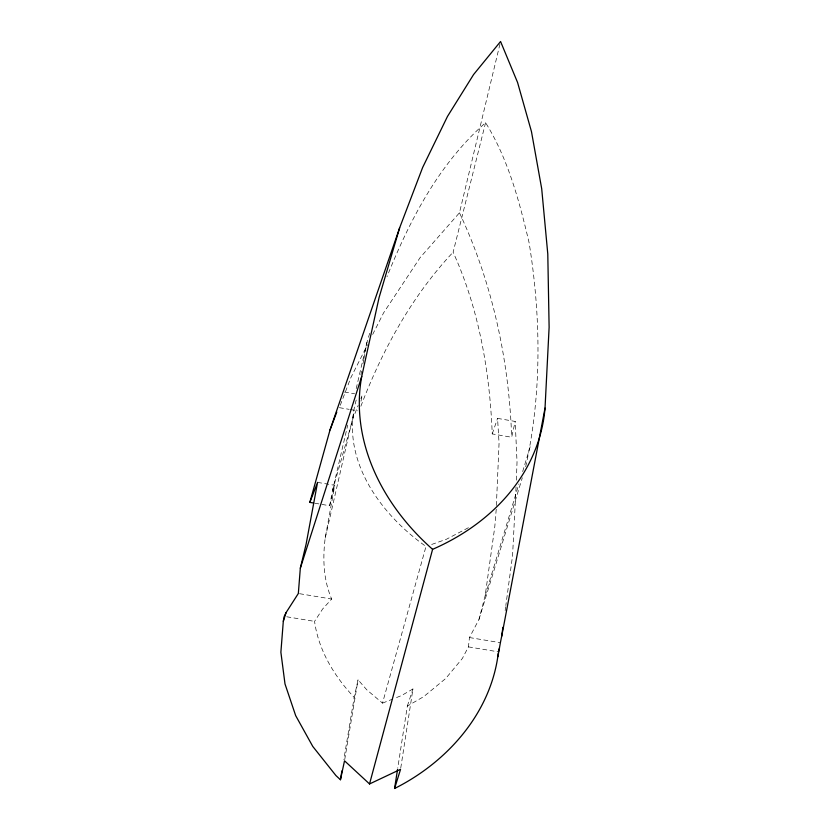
<?xml version="1.0" encoding="UTF-8"?>
<svg xmlns="http://www.w3.org/2000/svg" width="830" height="830" viewBox="0 0 830 830"><rect width="100%" height="100%" fill="white"/><g stroke="black" fill="none" stroke-linecap="round" stroke-linejoin="round"><path stroke-width="0.62" stroke-dasharray="4.15 3.11" d="M496.226 509.278L494.773 526.936L485.166 595.701L478.993 619.408L469.458 637.554L468.431 646.881L462.362 658.46L445.7 678.504L423.715 696.629L407.343 706.091L397.726 768.217M496.382 505.501L499.058 443.22L497.575 418.393L515.191 421.433L517.028 461.988L516.302 481.898M516.063 487.002L512.577 555.519L505.833 605.516M356.215 400.008C339.646 458.523 380.213 514.278 425.998 546.451L382.506 703.124L366.829 689.855L358.041 679.791L354.202 697.397L343.827 759.481M317.568 482.386L334.76 485.301L325.184 538.151C322.611 558.569 323.378 579.911 331.678 599.042L322.631 609.002L314.57 621.38C318.461 650.274 334.449 676.46 354.202 697.397M525.691 466.719C541.938 393.534 541.025 316.469 529.084 242.651C519.31 201.254 508.271 159.132 485.581 122.695C439.122 163.583 409.719 220.012 386.998 276.732M505.148 610.652L505.667 606.803M400.755 768.03L412.946 688.973L401.513 695.55L393.845 698.642M344.73 759.543L358.041 679.791M314.798 503.219L329.666 505.729L332.581 490.271L347.749 425.022M360.905 374.88L361.6 371.114M363.011 363.571L363.706 359.805M363.945 358.55L366.985 342.219L370.356 331.087M360.988 401.232L362.254 395.101L360.874 398.566M485.581 122.695L453.118 252.216C478.983 308.968 489.804 371.871 492.232 433.914L511.674 437.244L515.191 421.433M325.184 538.151L353.642 413.828M356.195 388.637L366.985 342.219M372.68 334.449L383.616 312.817L420.105 257.642L459.467 212.791L500.262 42.755M329.666 505.729L334.76 485.301M332.581 490.271L353.072 418.185L358.124 405.486M485.166 595.701L518.916 483.973M522.672 471.554L530.92 444.247M478.993 619.408L522.298 477.8M407.343 706.091L412.946 688.973M492.232 433.914L497.575 418.393M340.279 405.268L350.82 377.723L367.503 344.699M360.874 406.233C382.257 350.208 411.836 296.061 453.118 252.216M468.4 527.714L446.312 539.303L430.77 544.771M382.506 703.124L392.714 699.088M299.568 593.699L331.678 599.042M469.458 637.554L500.303 642.679M286.765 616.773L314.57 621.38M468.431 646.881L498.467 651.861M344.45 392.04L354.618 393.783M339.366 407.665L349.171 409.346M350.395 409.564L357.751 410.819M459.467 212.791C492.377 282.895 509.008 360.023 511.674 437.244"/><path stroke-width="1.25" d="M397.529 769.483L394.582 788.5C446.042 762.749 489.192 715.107 497.803 656.779C499.224 649.963 500.179 643.074 501.694 636.288L545.03 408.09L549.118 327.29L547.79 254.022L541.7 188.732L531.459 131.565L517.588 82.523L500.563 41.5L473.588 74.534L447.484 116.428L422.657 167.453L399.645 227.814L330.008 430.002L309.839 502.378L313.553 503.011M309.839 502.378L317.568 482.386L306.104 544.21L300.325 568.177L298.333 593.491L286.101 612.561L284.233 616.358L283.31 621.265L280.882 652.245L285.001 683.962L295.677 715.636L312.775 746.44L335.932 775.562L340.445 779.754L344.523 760.809L369.537 783.956L400.558 769.306L394.582 788.5M497.803 656.779L498.301 653.086M501.694 636.288L502.897 627.314M340.445 779.754L341.929 770.883M300.325 568.177L361.735 376.436L379.082 297.555L399.645 227.814M498.467 651.861L499.484 647.94M369.537 783.956L432.596 549.336A235.72 184.561 6.3 0 0 545.03 408.09M283.31 621.265L286.101 612.561M330.008 430.002L336.773 412.095M432.596 549.336A234.236 181.511 19.9 0 1 361.735 376.436"/></g></svg>
